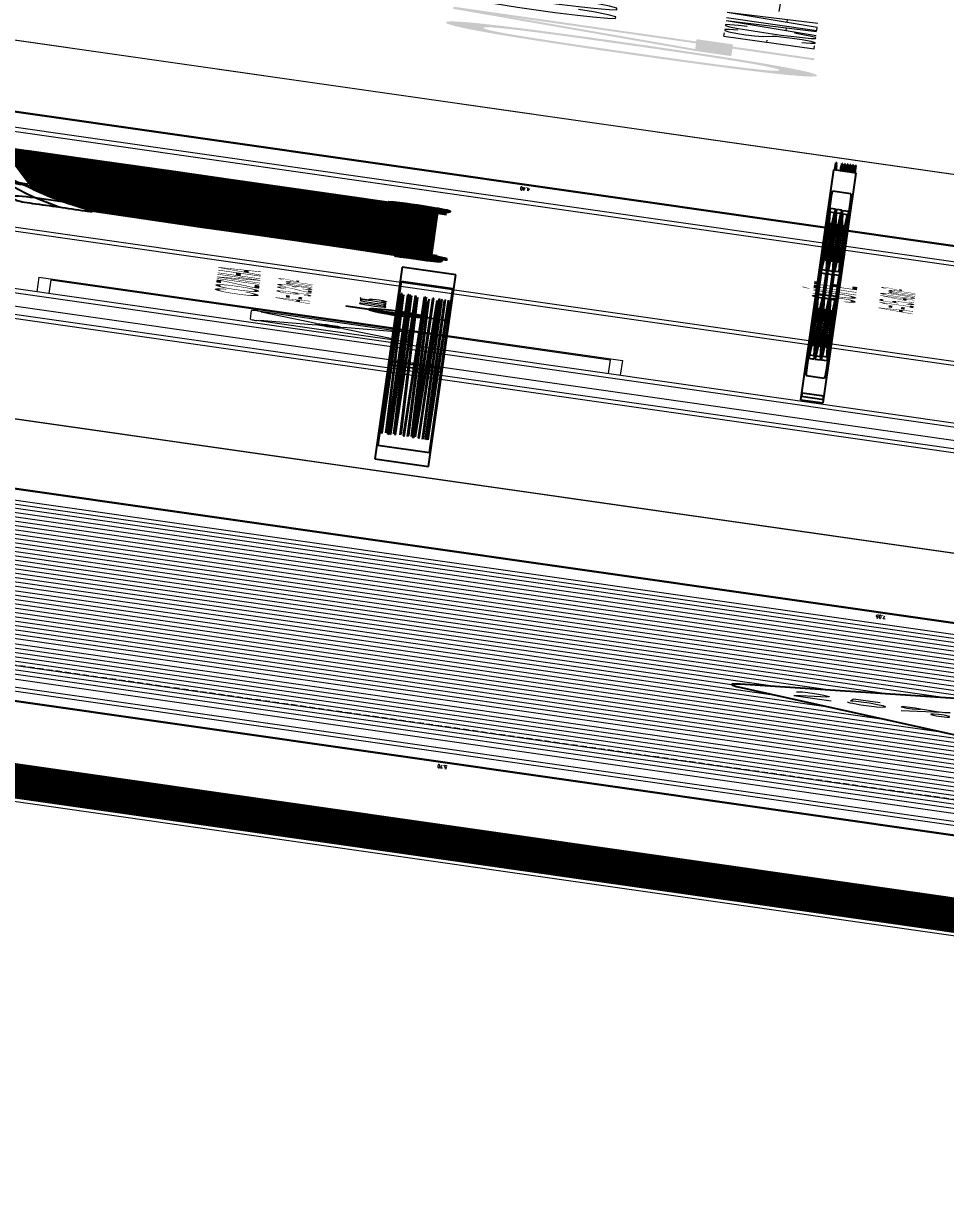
# Model space of a CAD drawing. Header units: millimetres. Extents: x -361192058 to 101130107379, y -14071650034 to 19218552450.
# Drawn here: x -135186.8 to -135031, y 42520.9 to 42718.4 of the extents above; entities that cross this region are included whole.
import ezdxf
from ezdxf.enums import TextEntityAlignment as Align

# ---------------------------------------------------------------- set-up
doc = ezdxf.new("R2010")
doc.units = ezdxf.units.MM
doc.header["$LTSCALE"] = 0.5
doc.linetypes.add('HIDDEN2', pattern=[0.1875, 0.125, -0.0625])
for name, color, linetype in [('02', 2, 'Continuous'), ('DIVERSOS', 4, 'Continuous'), ('ESQUADRIAS', 3, 'Continuous'), ('HATCH', 8, 'Continuous'), ('MOBIL-I', 251, 'Continuous'), ('parede', 2, 'Continuous'), ('TEXTO2', 3, 'Continuous'), ('TXT_0', 7, 'Continuous')]:
    doc.layers.add(name, color=color, linetype=linetype)
for name, color, linetype, lineweight in [('E-TXT-G', 3, 'Continuous', 30), ('E-TXT-W', 7, 'Continuous', 15), ('E-TXT-Y', 2, 'Continuous', 40)]:
    doc.layers.add(name, color=color, linetype=linetype, lineweight=lineweight)
doc.styles.add('ADITIVOCAD', font='ROMANS.shx')
doc.styles.add('REG140', font='romans.shx', dxfattribs={"width": 0.8, "height": 0.35})
doc.styles.add('REG80', font='romans.shx', dxfattribs={"width": 0.8, "height": 0.1})
doc.styles.add('SANSSERIF', font='sas_____.pfb', dxfattribs={"height": 1})
doc.styles.add('SANSSERIF2', font='sanssb__.ttf', dxfattribs={"width": 0.8})
doc.styles.get("Standard").update_dxf_attribs({"font": 'txt.shx', "height": 0.12})
doc.dimstyles.new('ESCALA50', dxfattribs={"dimtxt": 0.1, "dimasz": 0.06, "dimexe": 0.18, "dimexo": 0.06, "dimgap": 0.1, "dimtad": 1, "dimzin": 4, "dimdsep": 46, "dimtxsty": 'Standard', "dimblk1": 'BOLA', "dimblk2": 'BOLA', "dimsah": 1, "dimcen": -0.06, "dimse1": 1, "dimse2": 1, "dimclrd": 7, "dimclrt": 3, "dimadec": 0, "dimazin": 0, "dimtfac": 1, "dimtix": 1, "dimtmove": 0, "dimatfit": 3, "dimldrblk": 'BOLA', "dimfxl": 0, "dimtolj": 1, "dimtzin": 4, "dimarcsym": 0})

# ---------------------------------------------------------------- blocks, each defined once
blk = doc.blocks.new('ADC_SETA3')
blk.add_lwpolyline([(-0.3034, 0), (0.3034, 0, 0.668179), (0.3317, 0.0683), (0.0283, 0.3746, 0.414214), (-0.0283, 0.3746), (-0.3317, 0.0683, 0.668179), (-0.3034, 0), (-0.3034, 0)], format="xyb")
blk = doc.blocks.new('BOLA')
for p, q in [((0, -1.435), (0, 1.435)), ((-1.435, 0), (1.435, 0))]:
    blk.add_line(p, q)
blk.add_circle((0, 0), 0.452)
blk = doc.blocks.new('*D930')
at = {"layer": 'Defpoints', "color": 0, "transparency": 16777216}
for p in [(4402.0947, 2435.6269), (4402.6582, 2435.6269), (4402.0947, 2428.5769)]:
    blk.add_point(p, dxfattribs=at)
at = {"layer": 'DIVERSOS', "color": 7, "lineweight": -2, "transparency": 16777216}
blk.add_line((4402.6582, 2428.6369), (4402.6582, 2435.5669), dxfattribs=at)
at = {"layer": 'DIVERSOS', "color": 7, "lineweight": -2, "transparency": 16777216, "xscale": 0.06, "yscale": 0.06, "zscale": 0.06}
for p, rotation in [((4402.6582, 2435.6269), 90), ((4402.6582, 2428.5769), 270)]:
    blk.add_blockref('BOLA', p, dxfattribs=dict(at, rotation=rotation))
at = {"layer": 'DIVERSOS', "color": 3, "lineweight": 18, "transparency": 16777216, "insert": (4402.4982, 2432.1019), "char_height": 0.12, "attachment_point": 5, "rotation": 90}
blk.add_mtext('\\A1;7.05', dxfattribs=at)
blk = doc.blocks.new('*D936')
at = {"layer": 'Defpoints', "color": 0, "transparency": 16777216}
for p in [(4394.8896, 2436.1269), (4395.6947, 2436.1269), (4395.6947, 2430.4269)]:
    blk.add_point(p, dxfattribs=at)
at = {"layer": 'DIVERSOS', "color": 7, "lineweight": -2, "transparency": 16777216}
blk.add_line((4394.8896, 2430.4869), (4394.8896, 2436.0669), dxfattribs=at)
at = {"layer": 'DIVERSOS', "color": 7, "lineweight": -2, "transparency": 16777216, "xscale": 0.06, "yscale": 0.06, "zscale": 0.06}
for p, rotation in [((4394.8896, 2436.1269), 90), ((4394.8896, 2430.4269), 270)]:
    blk.add_blockref('BOLA', p, dxfattribs=dict(at, rotation=rotation))
at = {"layer": 'DIVERSOS', "color": 3, "lineweight": 18, "transparency": 16777216, "insert": (4394.7296, 2433.2769), "char_height": 0.12, "attachment_point": 5, "rotation": 90}
blk.add_mtext('\\A1;5.70', dxfattribs=at)
blk = doc.blocks.new('IND_DES')
at = {"layer": 'E-TXT-W'}
blk.add_line((0.0269, -0.2428), (0.1984, -0.2428), dxfattribs=at)
at = {"layer": 'E-TXT-G', "style": 'REG80', "width": 0.8}
for s, p in [('ESCALA', (-0.4463, -0.2864)), ('1', (0.2426, -0.2864)), (':', (0.3988, -0.2706))]:
    blk.add_text(s, height=0.1, dxfattribs=at).set_placement(p)
blk.add_attdef('ESCALA', (0.4897, -0.2812), '', height=0.1, dxfattribs=at)
at = {"layer": 'E-TXT-W', "style": 'SANSSERIF2', "width": 0.6}
blk.add_attdef('00', text='', height=0.4, dxfattribs=at).set_placement((-0.7083, -0.2881), align=Align.CENTER)
at = {"layer": 'E-TXT-Y', "style": 'REG140', "width": 0.8}
for tag, p in [('PROJETO', (-0.4563, 0.1829)), ('DESENHO', (-0.4582, -0.0658))]:
    blk.add_attdef(tag, p, '', height=0.175, dxfattribs=at)
blk = doc.blocks.new('ADC_G_ROUPA1')
for p, q in [((2, 0.55), (0, 0.55)), ((0, 0.55), (0, 0)), ((2, 0), (2, 0.55)), ((1.96, 0.51), (0.04, 0.51)), ((0.04, 0.51), (0.04, 0.04)), ((1.96, 0.04), (1.96, 0.51)), ((0.1122, 0.078), (0.1615, 0.4749)), ((0.142, 0.0743), (0.1913, 0.4712)), ((0.1913, 0.4712), (0.1615, 0.4749)), ((0.2176, 0.473), (0.2475, 0.4754)), ((0.2176, 0.473), (0.2497, 0.0742)), ((0.2475, 0.4754), (0.2796, 0.0766)), ((0.3293, 0.472), (0.3591, 0.4752)), ((0.3293, 0.472), (0.3722, 0.0743)), ((0.3591, 0.4752), (0.402, 0.0775)), ((0.4817, 0.4754), (0.4537, 0.0764)), ((0.4817, 0.4754), (0.5116, 0.4733)), ((0.5116, 0.4733), (0.4837, 0.0743)), ((0.627, 0.4722), (0.5179, 0.0874)), ((0.627, 0.4722), (0.6559, 0.464)), ((0.6858, 0.475), (0.6858, 0.075)), ((0.6858, 0.475), (0.7158, 0.475)), ((0.7158, 0.475), (0.7158, 0.075)), ((0.7427, 0.4641), (0.7715, 0.4722)), ((0.7715, 0.4722), (0.8803, 0.0873)), ((0.8867, 0.4694), (0.9163, 0.4743)), ((0.8867, 0.4694), (0.9528, 0.0749)), ((0.9163, 0.4743), (0.9824, 0.0798)), ((1.0382, 0.4753), (1.0009, 0.077)), ((1.068, 0.4725), (1.0308, 0.0742)), ((1.0382, 0.4753), (1.068, 0.4725)), ((1.1662, 0.4641), (1.195, 0.4722)), ((1.195, 0.4722), (1.3038, 0.0873)), ((1.3701, 0.4753), (1.3328, 0.077)), ((1.3999, 0.4725), (1.3627, 0.0742)), ((1.3701, 0.4753), (1.3999, 0.4725)), ((1.4107, 0.4656), (1.4399, 0.4725)), ((1.4107, 0.4656), (1.5025, 0.0763)), ((1.4399, 0.4725), (1.5317, 0.0832)), ((1.5477, 0.475), (1.5477, 0.075)), ((1.5477, 0.475), (1.5777, 0.475)), ((1.5777, 0.475), (1.5777, 0.075)), ((1.619, 0.475), (1.619, 0.075)), ((1.619, 0.475), (1.649, 0.475)), ((1.649, 0.475), (1.649, 0.075)), ((1.7026, 0.4656), (1.7318, 0.4725)), ((1.7026, 0.4656), (1.7945, 0.0763)), ((1.7318, 0.4725), (1.8237, 0.0832)), ((1.8633, 0.475), (1.8633, 0.075)), ((1.8633, 0.475), (1.8933, 0.475)), ((1.8933, 0.475), (1.8933, 0.075)), ((0.6559, 0.464), (0.5468, 0.0792)), ((0.7427, 0.4641), (0.8514, 0.0791)), ((1.1662, 0.4641), (1.2749, 0.0791)), ((0.04, 0.28), (1.96, 0.28)), ((0.04, 0.27), (1.96, 0.27)), ((0.1511, 0.2898), (0.1474, 0.2601)), ((0.1511, 0.2898), (0.1561, 0.2892)), ((0.1561, 0.2892), (0.1524, 0.2595)), ((0.2449, 0.2894), (0.2499, 0.2898)), ((0.2473, 0.2597), (0.2449, 0.2894)), ((0.2523, 0.2601), (0.2499, 0.2898)), ((0.3616, 0.2893), (0.3665, 0.2898)), ((0.3648, 0.2596), (0.3616, 0.2893)), ((0.3697, 0.2601), (0.3665, 0.2898)), ((0.4791, 0.2601), (0.4812, 0.2899)), ((0.4812, 0.2899), (0.4862, 0.2895)), ((0.4841, 0.2597), (0.4862, 0.2895)), ((0.5804, 0.262), (0.5885, 0.2907)), ((0.5852, 0.2606), (0.5933, 0.2893)), ((0.5885, 0.2907), (0.5933, 0.2893)), ((0.6983, 0.26), (0.6983, 0.2899)), ((0.6983, 0.2899), (0.7033, 0.2899)), ((0.7033, 0.26), (0.7033, 0.2899)), ((0.805, 0.2893), (0.8098, 0.2907)), ((0.8131, 0.2606), (0.805, 0.2893)), ((0.818, 0.2619), (0.8098, 0.2907)), ((0.9296, 0.2889), (0.9346, 0.2897)), ((0.9346, 0.2594), (0.9296, 0.2889)), ((0.9395, 0.2602), (0.9346, 0.2897)), ((1.0306, 0.2601), (1.0334, 0.2898)), ((1.0334, 0.2898), (1.0384, 0.2894)), ((1.0356, 0.2596), (1.0384, 0.2894)), ((1.2285, 0.2893), (1.2333, 0.2907)), ((1.2366, 0.2606), (1.2285, 0.2893)), ((1.2415, 0.2619), (1.2333, 0.2907)), ((1.3625, 0.2601), (1.3653, 0.2898)), ((1.3653, 0.2898), (1.3703, 0.2894)), ((1.3675, 0.2596), (1.3703, 0.2894)), ((1.4653, 0.2883), (1.4702, 0.2895)), ((1.4722, 0.2593), (1.4653, 0.2883)), ((1.4771, 0.2604), (1.4702, 0.2895)), ((1.5602, 0.26), (1.5602, 0.2899)), ((1.5602, 0.2899), (1.5652, 0.2899)), ((1.5652, 0.26), (1.5652, 0.2899)), ((1.6315, 0.26), (1.6315, 0.2899)), ((1.6315, 0.2899), (1.6365, 0.2899)), ((1.6365, 0.26), (1.6365, 0.2899)), ((1.7573, 0.2883), (1.7622, 0.2895)), ((1.7642, 0.2593), (1.7573, 0.2883)), ((1.769, 0.2604), (1.7622, 0.2895)), ((1.8758, 0.26), (1.8758, 0.2899)), ((1.8758, 0.2899), (1.8808, 0.2899)), ((1.8808, 0.26), (1.8808, 0.2899)), ((0.1524, 0.2595), (0.1474, 0.2601)), ((0.2523, 0.2601), (0.2473, 0.2597)), ((0.3697, 0.2601), (0.3648, 0.2596)), ((0.4841, 0.2597), (0.4791, 0.2601)), ((0.5852, 0.2606), (0.5804, 0.262)), ((0.7033, 0.26), (0.6983, 0.26)), ((0.818, 0.2619), (0.8131, 0.2606)), ((0.9395, 0.2602), (0.9346, 0.2594)), ((1.0356, 0.2596), (1.0306, 0.2601)), ((1.2415, 0.2619), (1.2366, 0.2606)), ((1.3675, 0.2596), (1.3625, 0.2601)), ((1.4771, 0.2604), (1.4722, 0.2593)), ((1.5652, 0.26), (1.5602, 0.26)), ((1.6365, 0.26), (1.6315, 0.26)), ((1.769, 0.2604), (1.7642, 0.2593)), ((1.8808, 0.26), (1.8758, 0.26)), ((0.142, 0.0743), (0.1122, 0.078)), ((0.2497, 0.0742), (0.2796, 0.0766)), ((0.3722, 0.0743), (0.402, 0.0775)), ((0.4537, 0.0764), (0.4837, 0.0743)), ((0.5179, 0.0874), (0.5468, 0.0792)), ((0.6858, 0.075), (0.7158, 0.075)), ((0.8514, 0.0791), (0.8803, 0.0873)), ((0.9528, 0.0749), (0.9824, 0.0798)), ((1.0009, 0.077), (1.0308, 0.0742)), ((1.2749, 0.0791), (1.3038, 0.0873)), ((1.3328, 0.077), (1.3627, 0.0742)), ((1.5025, 0.0763), (1.5317, 0.0832)), ((1.5477, 0.075), (1.5777, 0.075)), ((1.619, 0.075), (1.649, 0.075)), ((1.7945, 0.0763), (1.8237, 0.0832)), ((1.8633, 0.075), (1.8933, 0.075)), ((0.04, 0.04), (1.96, 0.04)), ((0, 0), (2, 0))]:
    blk.add_line(p, q)
blk = doc.blocks.new('A2')
at = {"color": 8}
for p, q in [((0.695, -2), (0.695, -0.7429)), ((0.745, -2), (0.745, -0.7391)), ((0.795, -1.985), (0.795, -0.7352)), ((0.845, -2.0217), (0.845, -0.7314)), ((0.895, -2.027), (0.895, -0.7276)), ((0.245, -2), (0.245, -0.7773)), ((0.295, -2), (0.295, -0.7735)), ((0.345, -2), (0.345, -0.7697)), ((0.395, -2), (0.395, -0.7658)), ((0.445, -2), (0.445, -0.762)), ((0.495, -2), (0.495, -0.7582)), ((0.545, -2), (0.545, -0.7544)), ((0.595, -2), (0.595, -0.7505)), ((0.645, -2), (0.645, -0.7467)), ((-0.205, -2), (-0.205, -0.8117)), ((-0.18, -0.8694), (-0.18, -0.8117)), ((-0.155, -2), (-0.155, -0.8079)), ((-0.13, -0.8438), (-0.13, -0.8079)), ((-0.105, -2), (-0.105, -0.8041)), ((-0.08, -0.8236), (-0.08, -0.8041)), ((-0.055, -2), (-0.055, -0.8002)), ((-0.005, -2), (-0.005, -0.7964)), ((0.045, -2), (0.045, -0.7926)), ((0.095, -2), (0.095, -0.7888)), ((0.145, -2), (0.145, -0.7849)), ((0.195, -2), (0.195, -0.7811)), ((0.945, -2.0358), (0.945, -0.7964)), ((-0.505, -2), (-0.505, -0.8429)), ((-0.48, -1.283), (-0.48, -0.8429)), ((-0.455, -2), (-0.455, -0.8308)), ((-0.43, -1.1361), (-0.43, -0.8308)), ((-0.405, -2), (-0.405, -0.827)), ((-0.38, -1.0514), (-0.38, -0.827)), ((-0.355, -2), (-0.355, -0.8232)), ((-0.33, -0.9891), (-0.33, -0.8232)), ((-0.305, -2), (-0.305, -0.8194)), ((-0.28, -0.9404), (-0.28, -0.8194)), ((-0.255, -2), (-0.255, -0.8155)), ((-0.23, -0.9011), (-0.23, -0.8155)), ((-0.605, -2), (-0.605, -0.8716)), ((-0.58, -2), (-0.58, -0.8716)), ((-0.555, -2), (-0.555, -0.8566)), ((-0.53, -2), (-0.53, -0.8566)), ((-0.705, -2), (-0.705, -0.9051)), ((-0.68, -2), (-0.68, -0.9051)), ((-0.655, -2), (-0.655, -0.8877)), ((-0.63, -2), (-0.63, -0.8877)), ((-0.805, -2.015), (-0.805, -0.9438)), ((-0.78, -2.015), (-0.78, -0.9438)), ((-0.755, -2), (-0.755, -0.9238)), ((-0.73, -2), (-0.73, -0.9238)), ((-0.855, -2.0453), (-0.855, -0.9652)), ((-0.83, -2.0453), (-0.83, -0.9652)), ((-0.93, -2.0331), (-0.93, -0.988)), ((-0.905, -2.0331), (-0.905, -0.988)), ((-0.88, -2.0331), (-0.88, -0.988)), ((-0.955, -2.0331), (-0.955, -1.2363)), ((-0.48, -2), (-0.48, -1.5323)), ((-0.43, -2), (-0.43, -1.6792)), ((-0.38, -2), (-0.38, -1.7639)), ((-0.33, -2), (-0.33, -1.8261)), ((-0.28, -2), (-0.28, -1.8749)), ((-0.23, -2), (-0.23, -1.9142)), ((-0.18, -2), (-0.18, -1.9459)), ((-0.13, -2), (-0.13, -1.9715)), ((-0.08, -2), (-0.08, -1.9917))]:
    blk.add_line(p, q, dxfattribs=at)
blk.add_lwpolyline([(-0.95, -0.7864), (-0.95, 0), (0.95, 0), (0.95, -0.5116)])
for points in [[(-0.4937, -0.1271, 0.14715), (-0.7437, -0.1021, 0.124017), (-0.6737, -0.3221, 8.542003)], [(-0.1887, -0.3771, 0.115099), (-0.1437, -0.1071, 0.202892), (-0.5437, -0.1421, 4.019894)], [(0.3563, -0.1271, 0.14715), (0.1063, -0.1021, 0.124017), (0.1763, -0.3221, 8.542003)], [(0.6613, -0.3771, 0.115099), (0.7063, -0.1071, 0.202892), (0.3063, -0.1421, 4.019894)], [(-0.6937, -0.2771, 0.09902), (-0.7437, -0.5021, 0.169064), (-0.4337, -0.3971, -0.343387)], [(-0.5537, -0.4521, 0.112206), (-0.1437, -0.5021, 0.070755), (-0.2037, -0.2971, -1.551943)], [(0.1563, -0.2771, 0.09902), (0.1063, -0.5021, 0.169064), (0.4163, -0.3971, -0.343387)], [(0.2963, -0.4521, 0.112206), (0.7063, -0.5021, 0.070755), (0.6463, -0.2971, -1.551943)], [(-0.2692, -0.7939, 0.075988), (-0.9427, -1.0061, -0.502824), (-0.9784, -0.9878, -0.142549), (-0.9692, -0.9109, -0.066811), (-0.981, -0.8335, -0.328343), (-0.9467, -0.7851), (-0.4192, -0.6109, -0.025749), (0.9573, -0.5114, -0.334099), (0.9818, -0.5287, -0.185174), (0.975, -0.6509, -0.187316), (0.982, -0.7142, -0.311124), (0.9734, -0.7216), (-0.4842, -0.8331)], [(-0.9427, -1.0061), (-0.96, -1.33), (-0.95, -1.485), (-0.955, -1.755), (-0.97, -1.89), (-0.975, -1.915, -1.132782), (-0.99, -1.91, 0.98261), (-1.01, -1.9, 0.32203), (-1.005, -1.935), (-1.005, -1.975, 0.439902), (-0.945, -2.03, -0.126697), (-0.885, -2.04, 0.376451), (-0.805, -2.015, -0.344872), (-0.765, -2), (0.755, -2, 0.181335), (0.795, -1.985, -0.809524), (0.815, -2, 0.220339), (0.815, -2.025), (0.86, -2.02), (0.935, -2.035, 0.501823), (0.985, -1.99, 0.315909), (0.975, -1.855, 0.473766), (0.97, -1.855, -0.12128), (0.95, -1.87), (0.955, -1.72), (0.95, -1.4), (0.955, -1.225), (0.9441, -0.7247)]]:
    blk.add_lwpolyline(points, format="xyb")
for points in [[(-0.4387, -0.4771, -0.804152), (-0.4937, -0.2571, -0.132344), (-0.1487, -0.1321, -0.042249)], [(0.4113, -0.4771, -0.804152), (0.3563, -0.2571, -0.132344), (0.7013, -0.1321, -0.042249)], [(0.6742, -0.5256, -0.289881), (0.7012, -0.7503, 10.034941)], [(0.4402, -0.5463, -0.26737), (0.4937, -0.7722, -7.474594)], [(-0.3702, -0.6025, -0.348871), (-0.2917, -0.8128, -6.119059)], [(-0.414, -0.61, -0.337543), (-0.3491, -0.8188, -6.119059)], [(-0.4161, -0.8227, -0.081114), (0.9793, -0.655, -24.776446)], [(-0.9692, -0.9109, -0.10864), (0.4143, -0.7327, -11.759975)], [(-0.8449, -0.7515, -0.424879), (-0.772, -0.9305, 6.281867)], [(-0.055, -2, -0.838761), (0.095, -0.7888, -0.295511)]]:
    blk.add_lwpolyline(points, format="xyb", dxfattribs=at)
blk = doc.blocks.new('ADC_MCOZ_19')
for p, q in [((-0.425, 0), (-0.425, -0.66)), ((0.425, 0), (-0.425, 0)), ((0.425, -0.66), (0.425, 0)), ((0.425, -0.01), (-0.425, -0.01)), ((-0.405, -0.01), (-0.405, -0.02)), ((0.405, -0.02), (-0.405, -0.02)), ((0.405, -0.02), (0.405, -0.01)), ((-0.365, -0.0934), (-0.365, -0.5766)), ((0.3416, -0.07), (-0.3416, -0.07)), ((0.365, -0.5766), (0.365, -0.0934)), ((-0.3382, -0.55), (-0.3382, -0.12)), ((-0.3382, -0.12), (-0.1382, -0.12)), ((-0.3203, -0.13), (-0.2648, -0.184)), ((-0.3203, -0.13), (-0.156, -0.13)), ((-0.156, -0.13), (-0.2132, -0.1854)), ((-0.1382, -0.12), (-0.1382, -0.55)), ((-0.1, -0.12), (-0.1, -0.55)), ((0.1, -0.12), (-0.1, -0.12)), ((-0.0821, -0.13), (-0.025, -0.1854)), ((0.0821, -0.13), (-0.0821, -0.13)), ((0.0821, -0.13), (0.0267, -0.184)), ((0.1, -0.55), (0.1, -0.12)), ((0.1382, -0.12), (0.1382, -0.55)), ((0.3382, -0.12), (0.1382, -0.12)), ((0.156, -0.13), (0.2132, -0.1854)), ((0.3203, -0.13), (0.156, -0.13)), ((0.3203, -0.13), (0.2648, -0.184)), ((0.3382, -0.55), (0.3382, -0.12)), ((-0.3282, -0.2885), (-0.3282, -0.1365)), ((-0.3282, -0.1365), (-0.271, -0.1919)), ((-0.1482, -0.1365), (-0.2074, -0.1936)), ((-0.1482, -0.1365), (-0.1482, -0.2885)), ((-0.09, -0.1365), (-0.09, -0.2885)), ((-0.09, -0.1365), (-0.0308, -0.1936)), ((0.09, -0.1365), (0.0329, -0.1919)), ((0.09, -0.2885), (0.09, -0.1365)), ((0.1482, -0.1365), (0.2074, -0.1936)), ((0.1482, -0.1365), (0.1482, -0.2885)), ((0.3282, -0.1365), (0.271, -0.1919)), ((0.3282, -0.2885), (0.3282, -0.1365)), ((-0.2692, -0.2316), (-0.3282, -0.2885)), ((-0.2091, -0.23), (-0.1482, -0.2885)), ((-0.0291, -0.23), (-0.09, -0.2885)), ((0.031, -0.2316), (0.09, -0.2885)), ((0.2091, -0.23), (0.1482, -0.2885)), ((0.2692, -0.2316), (0.3282, -0.2885)), ((-0.2622, -0.2389), (-0.3203, -0.295)), ((-0.2156, -0.2376), (-0.156, -0.295)), ((-0.0226, -0.2376), (-0.0821, -0.295)), ((0.0241, -0.2389), (0.0821, -0.295)), ((0.2156, -0.2376), (0.156, -0.295)), ((0.2622, -0.2389), (0.3203, -0.295)), ((-0.156, -0.295), (-0.3203, -0.295)), ((-0.0821, -0.295), (0.0821, -0.295)), ((0.156, -0.295), (0.3203, -0.295)), ((-0.3282, -0.305), (-0.1482, -0.305)), ((-0.3282, -0.365), (-0.3282, -0.305)), ((-0.1482, -0.305), (-0.1482, -0.365)), ((0.09, -0.305), (-0.09, -0.305)), ((-0.09, -0.305), (-0.09, -0.365)), ((0.09, -0.365), (0.09, -0.305)), ((0.1482, -0.305), (0.1482, -0.365)), ((0.3282, -0.305), (0.1482, -0.305)), ((0.3282, -0.365), (0.3282, -0.305)), ((-0.3282, -0.365), (-0.1482, -0.365)), ((0.09, -0.365), (-0.09, -0.365)), ((0.3282, -0.365), (0.1482, -0.365)), ((-0.3282, -0.3815), (-0.271, -0.4369)), ((-0.3282, -0.5335), (-0.3282, -0.3815)), ((-0.3203, -0.375), (-0.2648, -0.429)), ((-0.3203, -0.375), (-0.156, -0.375)), ((-0.156, -0.375), (-0.2132, -0.4304)), ((-0.1482, -0.3815), (-0.2074, -0.4386)), ((-0.1482, -0.3815), (-0.1482, -0.5335)), ((-0.09, -0.3815), (-0.0308, -0.4386)), ((-0.09, -0.3815), (-0.09, -0.5335)), ((0.0821, -0.375), (-0.0821, -0.375)), ((-0.0821, -0.375), (-0.025, -0.4304)), ((0.0821, -0.375), (0.0267, -0.429)), ((0.09, -0.3815), (0.0329, -0.4369)), ((0.09, -0.5335), (0.09, -0.3815)), ((0.1482, -0.3815), (0.1482, -0.5335)), ((0.1482, -0.3815), (0.2074, -0.4386)), ((0.156, -0.375), (0.2132, -0.4304)), ((0.3203, -0.375), (0.156, -0.375)), ((0.3203, -0.375), (0.2648, -0.429)), ((0.3282, -0.3815), (0.271, -0.4369)), ((0.3282, -0.5335), (0.3282, -0.3815)), ((-0.2692, -0.4766), (-0.3282, -0.5335)), ((-0.2622, -0.4839), (-0.3203, -0.54)), ((-0.2156, -0.4826), (-0.156, -0.54)), ((-0.2091, -0.475), (-0.1482, -0.5335)), ((-0.0291, -0.475), (-0.09, -0.5335)), ((-0.0226, -0.4826), (-0.0821, -0.54)), ((0.0241, -0.4839), (0.0821, -0.54)), ((0.031, -0.4766), (0.09, -0.5335)), ((0.2091, -0.475), (0.1482, -0.5335)), ((0.2156, -0.4826), (0.156, -0.54)), ((0.2622, -0.4839), (0.3203, -0.54)), ((0.2692, -0.4766), (0.3282, -0.5335)), ((-0.1382, -0.55), (-0.3382, -0.55)), ((-0.156, -0.54), (-0.3203, -0.54)), ((-0.1, -0.55), (0.1, -0.55)), ((-0.0821, -0.54), (0.0821, -0.54)), ((0.1382, -0.55), (0.3382, -0.55)), ((0.156, -0.54), (0.3203, -0.54)), ((-0.3416, -0.6), (0.3416, -0.6)), ((-0.425, -0.66), (0.425, -0.66)), ((-0.3899, -0.66), (-0.3899, -0.674)), ((-0.3409, -0.66), (-0.3409, -0.674)), ((-0.2899, -0.66), (-0.2899, -0.674)), ((-0.2409, -0.66), (-0.2409, -0.674)), ((-0.1899, -0.66), (-0.1899, -0.674)), ((-0.1409, -0.66), (-0.1409, -0.674)), ((-0.0899, -0.66), (-0.0899, -0.674)), ((-0.0409, -0.66), (-0.0409, -0.674)), ((0.0101, -0.66), (0.0101, -0.674)), ((0.0591, -0.66), (0.0591, -0.674)), ((0.1101, -0.66), (0.1101, -0.674)), ((0.1591, -0.66), (0.1591, -0.674)), ((0.3241, -0.66), (0.3241, -0.674)), ((0.3731, -0.66), (0.3731, -0.674)), ((-0.3899, -0.674), (-0.3829, -0.674)), ((-0.3829, -0.674), (-0.3829, -0.681)), ((-0.3829, -0.681), (-0.3479, -0.681)), ((-0.3479, -0.674), (-0.3479, -0.681)), ((-0.3479, -0.674), (-0.3409, -0.674)), ((-0.2899, -0.674), (-0.2829, -0.674)), ((-0.2829, -0.674), (-0.2829, -0.681)), ((-0.2829, -0.681), (-0.2479, -0.681)), ((-0.2479, -0.674), (-0.2479, -0.681)), ((-0.2479, -0.674), (-0.2409, -0.674)), ((-0.1899, -0.674), (-0.1829, -0.674)), ((-0.1829, -0.674), (-0.1829, -0.681)), ((-0.1829, -0.681), (-0.1479, -0.681)), ((-0.1479, -0.674), (-0.1479, -0.681)), ((-0.1479, -0.674), (-0.1409, -0.674)), ((-0.0899, -0.674), (-0.0829, -0.674)), ((-0.0829, -0.674), (-0.0829, -0.681)), ((-0.0829, -0.681), (-0.0479, -0.681)), ((-0.0479, -0.674), (-0.0479, -0.681)), ((-0.0479, -0.674), (-0.0409, -0.674)), ((0.0101, -0.674), (0.0171, -0.674)), ((0.0171, -0.674), (0.0171, -0.681)), ((0.0171, -0.681), (0.0521, -0.681)), ((0.0521, -0.674), (0.0521, -0.681)), ((0.0521, -0.674), (0.0591, -0.674)), ((0.1101, -0.674), (0.1171, -0.674)), ((0.1171, -0.674), (0.1171, -0.681)), ((0.1171, -0.681), (0.1521, -0.681)), ((0.1521, -0.674), (0.1521, -0.681)), ((0.1521, -0.674), (0.1591, -0.674)), ((0.3241, -0.674), (0.3311, -0.674)), ((0.3311, -0.674), (0.3311, -0.681)), ((0.3311, -0.681), (0.3661, -0.681)), ((0.3661, -0.674), (0.3661, -0.681)), ((0.3661, -0.674), (0.3731, -0.674))]:
    blk.add_line(p, q)
for centre, radius, start, end in [((-0.3416, -0.0934), 0.0234, 90, 180), ((0.3416, -0.0934), 0.0234, 360, 90), ((-0.2397, -0.2103), 0.0525, 42.0892, 135.793), ((-0.2397, -0.2103), 0.0442, 42.5726, 134.909), ((0.0015, -0.2103), 0.0525, 44.207, 137.9108), ((0.0015, -0.2103), 0.0442, 45.091, 137.4274), ((0.2397, -0.2103), 0.0525, 44.207, 137.9108), ((0.2397, -0.2103), 0.0442, 45.091, 137.4274), ((-0.2397, -0.2103), 0.0525, 146.7284, 216.956), ((-0.2397, -0.2103), 0.0442, 147.9107, 216.4727), ((-0.2397, -0.2103), 0.0364, 133.7108, 149.5156), ((-0.2397, -0.2103), 0.0364, 27.382, 43.227), ((-0.2397, -0.2103), 0.0442, 326.0457, 29.5488), ((-0.2397, -0.2103), 0.0525, 325.1618, 31.1407), ((0.0015, -0.2103), 0.0525, 148.8593, 214.8382), ((0.0015, -0.2103), 0.0442, 150.4512, 213.9543), ((0.0015, -0.2103), 0.0364, 136.773, 152.618), ((0.0015, -0.2103), 0.0364, 30.4844, 46.2892), ((0.0015, -0.2103), 0.0442, 323.5273, 32.0893), ((0.0015, -0.2103), 0.0525, 323.044, 33.2716), ((0.2397, -0.2103), 0.0525, 148.8593, 214.8382), ((0.2397, -0.2103), 0.0442, 150.4512, 213.9543), ((0.2397, -0.2103), 0.0364, 136.773, 152.618), ((0.2397, -0.2103), 0.0364, 30.4844, 46.2892), ((0.2397, -0.2103), 0.0442, 323.5273, 32.0893), ((0.2397, -0.2103), 0.0525, 323.044, 33.2716), ((-0.2397, -0.2103), 0.0364, 215.8183, 231.6632), ((-0.2397, -0.2103), 0.0364, 311.4391, 327.244), ((0.0015, -0.2103), 0.0364, 212.756, 228.5609), ((0.0015, -0.2103), 0.0364, 308.3368, 324.1817), ((0.2397, -0.2103), 0.0364, 212.756, 228.5609), ((0.2397, -0.2103), 0.0364, 308.3368, 324.1817), ((-0.2397, -0.2103), 0.0525, 227.9045, 314.2264), ((-0.2397, -0.2103), 0.0442, 229.4965, 313.0441), ((0.0015, -0.2103), 0.0525, 225.7736, 312.0955), ((0.0015, -0.2103), 0.0442, 226.9559, 310.5035), ((0.2397, -0.2103), 0.0525, 225.7736, 312.0955), ((0.2397, -0.2103), 0.0442, 226.9559, 310.5035), ((-0.2397, -0.4553), 0.0525, 146.7284, 216.956), ((-0.2397, -0.4553), 0.0442, 147.9107, 216.4727), ((-0.2397, -0.4553), 0.0525, 42.0892, 135.793), ((-0.2397, -0.4553), 0.0364, 133.7108, 149.5156), ((-0.2397, -0.4553), 0.0442, 42.5726, 134.909), ((-0.2397, -0.4553), 0.0364, 27.382, 43.227), ((-0.2397, -0.4553), 0.0525, 325.1618, 31.1407), ((0.0015, -0.4553), 0.0525, 148.8593, 214.8382), ((0.0015, -0.4553), 0.0525, 44.207, 137.9108), ((0.0015, -0.4553), 0.0442, 45.091, 137.4274), ((0.0015, -0.4553), 0.0364, 136.773, 152.618), ((0.0015, -0.4553), 0.0364, 30.4844, 46.2892), ((0.0015, -0.4553), 0.0442, 323.5273, 32.0893), ((0.0015, -0.4553), 0.0525, 323.044, 33.2716), ((0.2397, -0.4553), 0.0525, 148.8593, 214.8382), ((0.2397, -0.4553), 0.0525, 44.207, 137.9108), ((0.2397, -0.4553), 0.0442, 45.091, 137.4274), ((0.2397, -0.4553), 0.0364, 136.773, 152.618), ((0.2397, -0.4553), 0.0364, 30.4844, 46.2892), ((0.2397, -0.4553), 0.0442, 323.5273, 32.0893), ((0.2397, -0.4553), 0.0525, 323.044, 33.2716), ((-0.2397, -0.4553), 0.0442, 326.0457, 29.5488), ((0.0015, -0.4553), 0.0442, 150.4512, 213.9543), ((0.2397, -0.4553), 0.0442, 150.4512, 213.9543), ((-0.2397, -0.4553), 0.0525, 227.9045, 314.2264), ((-0.2397, -0.4553), 0.0364, 215.8183, 231.6632), ((-0.2397, -0.4553), 0.0442, 229.4965, 313.0441), ((-0.2397, -0.4553), 0.0364, 311.4391, 327.244), ((0.0015, -0.4553), 0.0525, 225.7736, 312.0955), ((0.0015, -0.4553), 0.0364, 212.756, 228.5609), ((0.0015, -0.4553), 0.0442, 226.9559, 310.5035), ((0.0015, -0.4553), 0.0364, 308.3368, 324.1817), ((0.2397, -0.4553), 0.0525, 225.7736, 312.0955), ((0.2397, -0.4553), 0.0364, 212.756, 228.5609), ((0.2397, -0.4553), 0.0442, 226.9559, 310.5035), ((0.2397, -0.4553), 0.0364, 308.3368, 324.1817), ((-0.3416, -0.5766), 0.0234, 180, 270), ((0.3416, -0.5766), 0.0234, 270, 360)]:
    blk.add_arc(centre, radius, start, end)
blk = doc.blocks.new('Adc_nivelpl')
h = blk.add_hatch()
h.set_pattern_fill('_U', color=256, scale=0.005, angle=45, style=0, double=1)
h.set_pattern_definition([(45, (-5.8772514, -3.5161936), (-0.003535534, 0.003535534), []), (135, (-5.8772514, -3.5161936), (-0.003535534, -0.003535534), [])])
h.paths.add_polyline_path([(0.1954, -0.0865, 0.414214), (0.0865, -0.1954), (0.1954, -0.1954)])
h.paths.add_polyline_path([(0.1954, -0.1954), (0.1954, -0.3043, 0.414214), (0.3043, -0.1954)])
for p, q in [((0.1954, 0), (0.1954, -0.3908)), ((0.8958, -0.1954), (0, -0.1954))]:
    blk.add_line(p, q)
blk.add_circle((0.1954, -0.1954), 0.1089)
at = {"flags": 8}
blk.add_attdef('NIVEL', (0.3642, -0.1501), '', height=0.1, dxfattribs=at)
blk = doc.blocks.new('*D1487')
at = {"layer": 'Defpoints', "color": 0, "transparency": 16777216}
for p in [(4415.7211, 2435.4769), (4415.7211, 2431.0769), (4416.4388, 2431.0769)]:
    blk.add_point(p, dxfattribs=at)
at = {"layer": 'DIVERSOS', "color": 7, "lineweight": -2, "transparency": 16777216}
blk.add_line((4416.4388, 2435.4169), (4416.4388, 2431.1369), dxfattribs=at)
at = {"layer": 'DIVERSOS', "color": 7, "lineweight": -2, "transparency": 16777216, "xscale": 0.06, "yscale": 0.06, "zscale": 0.06}
for p, rotation in [((4416.4388, 2435.4769), 90), ((4416.4388, 2431.0769), 270)]:
    blk.add_blockref('BOLA', p, dxfattribs=dict(at, rotation=rotation))
at = {"layer": 'DIVERSOS', "color": 3, "lineweight": 18, "transparency": 16777216, "insert": (4416.2788, 2433.2769), "char_height": 0.12, "attachment_point": 5, "rotation": 90}
blk.add_mtext('\\A1;4.40', dxfattribs=at)
blk = doc.blocks.new('APROVADO QUADRA 21.2 MBVII')
at = {"layer": '02', "color": 3, "lineweight": 18}
blk.add_line((4395.6947, 2436.1269), (4395.6947, 2430.4269), dxfattribs=at)
at = {"layer": '02', "color": 8, "lineweight": 18}
blk.add_line((4409.3211, 2430.3269), (4409.3211, 2436.1269), dxfattribs=at)
at = {"layer": '02', "color": 0, "linetype": 'HIDDEN2', "lineweight": 18}
blk.add_line((4396.2046, 2430.9269), (4396.2046, 2435.6269), dxfattribs=at)
at = {"layer": '02', "color": 2, "lineweight": 18}
for p, q in [((4409.8211, 2435.6269), (4409.8211, 2430.9269)), ((4409.9711, 2435.4769), (4409.9711, 2431.0769)), ((4412.0711, 2435.4769), (4412.0711, 2430.9269)), ((4412.2211, 2435.4769), (4412.2211, 2430.9269))]:
    blk.add_line(p, q, dxfattribs=at)
at = {"layer": '02', "color": 0, "lineweight": 18}
blk.add_line((4412.2211, 2435.4769), (4412.2211, 2430.9269), dxfattribs=at)
at = {"layer": '02', "lineweight": 18}
for points in [[(4391.2282, 2397.274), (4452.4282, 2397.274), (4452.4282, 2441.824), (4391.2282, 2441.824)], [(4391.9782, 2441.074), (4405.2137, 2441.074), (4405.2137, 2407.2854), (4391.9782, 2407.2854)], [(4419.0523, 2441.1022), (4405.2137, 2441.1022), (4405.2137, 2407.2854), (4419.0523, 2407.2854)], [(4419.0523, 2441.074), (4431.5698, 2441.074), (4431.5698, 2431.9017), (4419.0523, 2431.9017)]]:
    blk.add_lwpolyline(points, close=True, dxfattribs=at)
at = {"layer": '02', "lineweight": 18, "const_width": 0.1}
blk.add_lwpolyline([(4391.9782, 2398.024), (4451.6782, 2398.024), (4451.6782, 2441.074), (4391.9782, 2441.074)], close=True, dxfattribs=at)
at = {"layer": 'DIVERSOS', "lineweight": 18}
for p, q in [((4395.2447, 2413.7769), (4395.2447, 2436.3769)), ((4395.3947, 2414.2769), (4395.3947, 2436.3769))]:
    blk.add_line(p, q, dxfattribs=at)
at = {"layer": 'ESQUADRIAS', "lineweight": 18}
blk.add_line((4402.0947, 2436.3769), (4402.0947, 2429.3769), dxfattribs=at)
at = {"layer": 'ESQUADRIAS', "color": 3, "lineweight": 18}
blk.add_line((4402.2447, 2436.3769), (4402.2447, 2421.3769), dxfattribs=at)
at = {"layer": 'HATCH', "lineweight": 18}
for p, q in [((4395.871, 2430.4269), (4395.871, 2436.1269)), ((4397.1735, 2424.1269), (4397.1735, 2436.1269)), ((4397.3322, 2424.1269), (4397.3322, 2436.1269)), ((4397.491, 2424.1269), (4397.491, 2436.1269)), ((4397.6497, 2424.1269), (4397.6497, 2436.1269)), ((4397.8085, 2424.1269), (4397.8085, 2436.1269)), ((4397.9672, 2424.1269), (4397.9672, 2436.1269)), ((4398.126, 2424.1269), (4398.126, 2436.1269)), ((4398.2847, 2431.5409), (4398.2847, 2436.1269)), ((4398.4435, 2431.5409), (4398.4435, 2436.1269)), ((4398.6022, 2431.8798), (4398.6022, 2436.1269)), ((4398.761, 2432.0401), (4398.761, 2436.1269)), ((4398.9197, 2432.2003), (4398.9197, 2436.1269)), ((4399.0785, 2432.3606), (4399.0785, 2436.1269)), ((4399.2372, 2432.4944), (4399.2372, 2436.1269)), ((4396.0297, 2430.4269), (4396.0297, 2434.9769)), ((4396.1885, 2430.4269), (4396.1885, 2434.9769)), ((4396.3472, 2430.4269), (4396.3472, 2434.9769)), ((4396.506, 2424.1269), (4396.506, 2434.9769)), ((4396.6647, 2424.1269), (4396.6647, 2434.9769)), ((4396.8235, 2424.1269), (4396.8235, 2434.9769)), ((4396.9822, 2424.1269), (4396.9822, 2434.9769)), ((4399.396, 2432.3582), (4399.396, 2434.9769)), ((4399.5547, 2432.2156), (4399.5547, 2434.9769)), ((4399.7135, 2432.0553), (4399.7135, 2434.9769)), ((4399.8722, 2431.8951), (4399.8722, 2434.9769)), ((4400.031, 2431.5409), (4400.031, 2434.9769)), ((4400.1897, 2431.5409), (4400.1897, 2434.9769)), ((4400.3485, 2430.3813), (4400.3485, 2434.9769)), ((4400.5072, 2430.3813), (4400.5072, 2434.9769)), ((4400.666, 2433.5652), (4400.666, 2434.9769)), ((4400.8247, 2433.5652), (4400.8247, 2434.9769)), ((4400.9835, 2433.1852), (4400.9835, 2434.9769)), ((4401.1422, 2428.5769), (4401.1422, 2434.9769)), ((4401.301, 2428.5769), (4401.301, 2434.9769)), ((4401.4597, 2428.5769), (4401.4597, 2434.9769)), ((4401.6185, 2428.5769), (4401.6185, 2434.9769)), ((4401.7772, 2428.5769), (4401.7772, 2434.9769)), ((4401.936, 2428.5769), (4401.936, 2434.9769)), ((4400.666, 2428.5769), (4400.666, 2433.5652)), ((4400.8247, 2428.5769), (4400.8247, 2433.5652)), ((4400.9835, 2428.5769), (4400.9835, 2433.1852))]:
    blk.add_line(p, q, dxfattribs=at)
at = {"layer": 'MOBIL-I', "lineweight": 18}
for p, q in [((4410.5163, 2434.6103), (4409.9663, 2434.6103)), ((4410.5163, 2434.6103), (4410.5163, 2432.9331)), ((4410.4813, 2434.5753), (4409.9663, 2434.5753)), ((4410.4813, 2434.5753), (4410.4813, 2432.9681)), ((4410.0904, 2433.9706), (4410.2143, 2433.8103)), ((4410.274, 2433.8103), (4410.3978, 2433.9706)), ((4410.0927, 2433.5757), (4410.2143, 2433.7331)), ((4410.274, 2433.7331), (4410.3978, 2433.5728)), ((4410.4813, 2432.9681), (4409.9663, 2432.9681)), ((4410.5163, 2432.9331), (4409.9663, 2432.9331))]:
    blk.add_line(p, q, dxfattribs=at)
blk.add_lwpolyline([(4410.0633, 2433.8211), (4410.0633, 2433.9796, -0.414214), (4410.0814, 2433.9977), (4410.4069, 2433.9977, -0.414214), (4410.4249, 2433.9796), (4410.4249, 2433.5638, -0.414214), (4410.4069, 2433.5457), (4410.0814, 2433.5457, -0.414214), (4410.0633, 2433.5638), (4410.0633, 2433.8211)], format="xyb", dxfattribs=at)
for radius in [0.0391, 0.024, 0.0147]:
    blk.add_circle((4410.2441, 2433.7717), radius, dxfattribs=at)
at = {"layer": 'parede', "lineweight": 18}
for p, q in [((4408.8711, 2413.7769), (4408.8711, 2438.7769)), ((4415.8711, 2438.7769), (4415.8711, 2413.7769)), ((4415.7211, 2435.4769), (4415.7211, 2431.4669)), ((4409.0211, 2431.0769), (4409.0211, 2434.6769))]:
    blk.add_line(p, q, dxfattribs=at)
at = {"lineweight": 18}
ref = blk.add_blockref('IND_DES', (4424.0274, 2433.2611), dxfattribs=dict(at, xscale=2.591993519999988, yscale=2.591993519999988, zscale=2.591993519999988))
ref.add_attrib('00', '04', dxfattribs={"layer": 'E-TXT-W', "height": 1.0368, "style": 'SANSSERIF', "width": 0.6}).set_placement((4422.1916, 2432.5143), align=Align.CENTER)
ref.add_attrib('DESENHO', 'CORTE A-A', (4422.8398, 2433.0904), dxfattribs={"layer": 'E-TXT-Y', "height": 0.4536, "style": 'REG140', "width": 0.8})
ref.add_attrib('ESCALA', '75', (4425.2968, 2432.5321), dxfattribs={"layer": 'E-TXT-G', "height": 0.2592, "style": 'REG80', "width": 0.8})
at = {"layer": 'DIVERSOS', "lineweight": 18, "xscale": 2, "yscale": 2, "zscale": 2}
blk.add_blockref('ADC_SETA3', (4399.2448, 2431.7222), dxfattribs=at)
at = {"layer": 'MOBIL-I', "lineweight": 18, "xscale": 0.9823274998925626, "yscale": 0.9823274998925626, "zscale": 0.9823274998925626}
blk.add_blockref('A2', (4414.1379, 2435.4769), dxfattribs=at)
at = {"layer": 'MOBIL-I', "lineweight": 18, "rotation": 90}
for name, p in [('ADC_G_ROUPA1', (4412.7711, 2433.4369)), ('ADC_MCOZ_19', (4410.0163, 2432.383))]:
    blk.add_blockref(name, p, dxfattribs=at)
at = {"layer": 'TXT_0', "lineweight": 18}
ref = blk.add_blockref('Adc_nivelpl', (4410.9212, 2433.7338), dxfattribs=dict(at, xscale=0.75, yscale=0.75, zscale=0.75))
ref.add_attrib('NIVEL', '0.05', (4411.1944, 2433.6213), dxfattribs={"height": 0.075, "style": 'ADITIVOCAD', "flags": 8})
at = {"color": 0, "lineweight": 13, "flags": 8}
for p in [(4700.7247, 2280.1125), (4699.5738, 2277.8964), (4702.3546, 2276.195), (4703.6722, 2274.085), (4699.8445, 2272.2194), (4703.0488, 2270.137), (4703.0877, 2267.9803), (4700.6523, 2261.5216), (4700.7007, 2257.1593)]:
    blk.add_attdef('NIVEL', p, '', height=0.075, dxfattribs=at)
for rotation, width, p in [(90, 0.8, (4700.8205, 2275.7521)), (270, 0.6, (4703.8437, 2274.9021)), (90, 0.8, (4701.5575, 2268.5021)), (180, 0.6, (4651.1817, 2236.1931))]:
    blk.add_attdef('$PORTA', text='', height=0.09, rotation=rotation, dxfattribs=dict(at, width=width)).set_placement(p, align=Align.MIDDLE)
for p in [(4654.176, 2240.463), (4648.499, 2240.1923), (4637.8012, 2239.3845), (4633.4388, 2239.3361), (4656.3921, 2239.3121), (4652.4746, 2237.6822), (4646.4166, 2236.988), (4644.2598, 2236.9491), (4650.3646, 2236.3646)]:
    blk.add_attdef('NIVEL', p, '', height=0.075, rotation=270, dxfattribs=at)
at = {"color": 0, "lineweight": 13, "width": 0.8, "flags": 8}
for p in [(4652.0317, 2239.2163), (4644.7817, 2238.4793)]:
    blk.add_attdef('$PORTA', text='', height=0.09, dxfattribs=at).set_placement(p, align=Align.MIDDLE)
at = {"layer": 'TEXTO2', "lineweight": 18, "style": 'SANSSERIF'}
for s, p in [('COZINHA', (4410.9115, 2433.9855)), ('SUÍTE', (4413.8048, 2432.301))]:
    blk.add_text(s, height=0.12312, dxfattribs=at).set_placement(p)
at = {"layer": 'TEXTO2', "lineweight": 18, "ltscale": 0.4, "style": 'ADITIVOCAD'}
blk.add_text('25%%%', height=0.18, rotation=270, dxfattribs=at).set_placement((4399.1711, 2432.3389))
at = {"layer": 'TXT_0', "lineweight": 18, "style": 'SANSSERIF'}
for s, p in [('A= 9.23m²', (4410.9445, 2433.8363)), ('A=15.40m²', (4413.7253, 2432.1349))]:
    blk.add_text(s, height=0.0985, dxfattribs=at).set_placement(p)
at = {"layer": 'DIVERSOS', "lineweight": 18}
for base, p1, p2, picture, middle in [((4394.8896, 2436.1269), (4395.6947, 2430.4269), (4395.6947, 2436.1269), '*D936', (4394.7296, 2433.2769)), ((4402.6582, 2435.6269), (4402.0947, 2428.5769), (4402.0947, 2435.6269), '*D930', (4402.4982, 2432.1019)), ((4416.4388, 2431.0769), (4415.7211, 2435.4769), (4415.7211, 2431.0769), '*D1487', (4416.2788, 2433.2769))]:
    dim = blk.add_linear_dim(base=base, p1=p1, p2=p2, angle=90, dimstyle='ESCALA50', dxfattribs=at)
    dim.commit()
    dim.dimension.update_dxf_attribs({"geometry": picture, "text_midpoint": middle})

msp = doc.modelspace()

# ---------------------------------------------------------------- block references
at = {"layer": '02', "color": 0, "lineweight": 30, "xscale": -4.574818403918471, "yscale": -59.40450511825884, "zscale": 4.574818403918471, "rotation": 261.8606972171988}
msp.add_blockref('APROVADO QUADRA 21.2 MBVII', (5129.041, 2225.201), dxfattribs=at)

doc.saveas('drawing.dxf')
